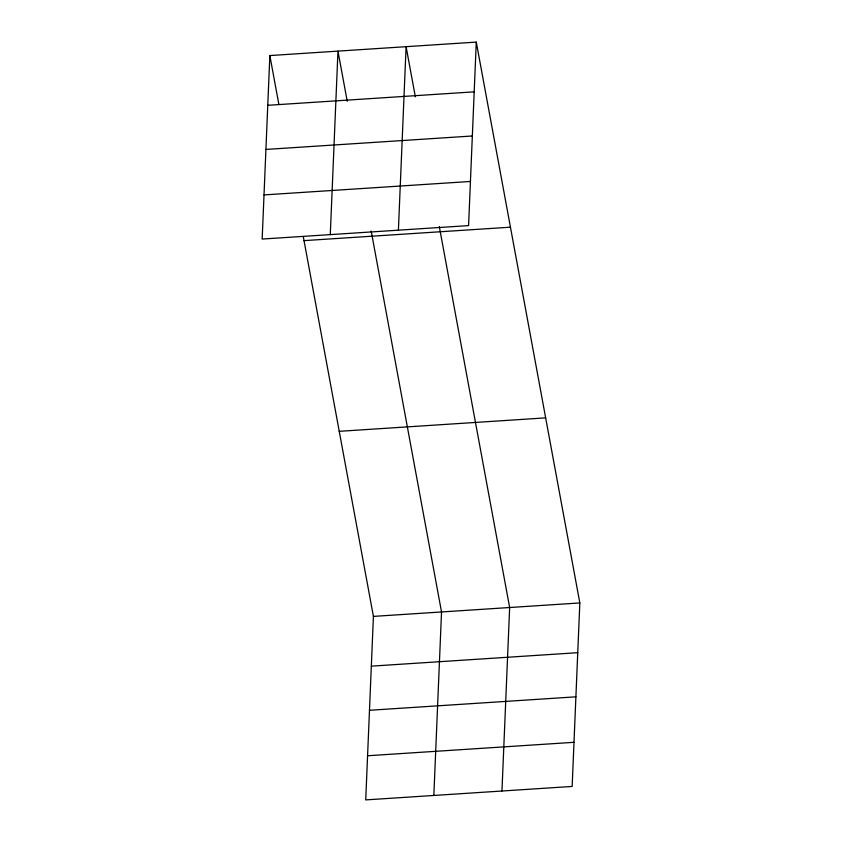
<?xml version="1.0" encoding="UTF-8"?>
<svg xmlns="http://www.w3.org/2000/svg" width="842" height="842" viewBox="0 0 842 842"><rect width="100%" height="100%" fill="white"/><g stroke="black" fill="none" stroke-linecap="round" stroke-linejoin="round"><path stroke-width="1.26" d="M269.85 55.561L262.167 239.054L468.584 225.603L476.277 42.1L269.85 55.561L278.87 104.397M330.285 234.613L337.968 51.12L347.23 101.24M303.32 236.781L373.416 616.397L365.723 799.9L572.15 786.439L579.833 602.946L476.277 42.1M398.403 230.171L406.097 46.678L415.348 96.798M433.84 795.458L441.534 611.966L371.196 231.055M501.958 791.017L509.652 607.524L439.313 226.614M267.767 105.303L474.193 91.841M265.914 149.434L472.341 135.983M264.009 194.912L470.436 181.462M304.025 240.633L510.452 227.182M339.242 431.325L545.658 417.864M373.416 616.397L579.833 602.946M371.333 666.148L577.749 652.687M369.48 710.28L575.907 696.829M367.575 755.758L573.991 742.307"/></g></svg>
